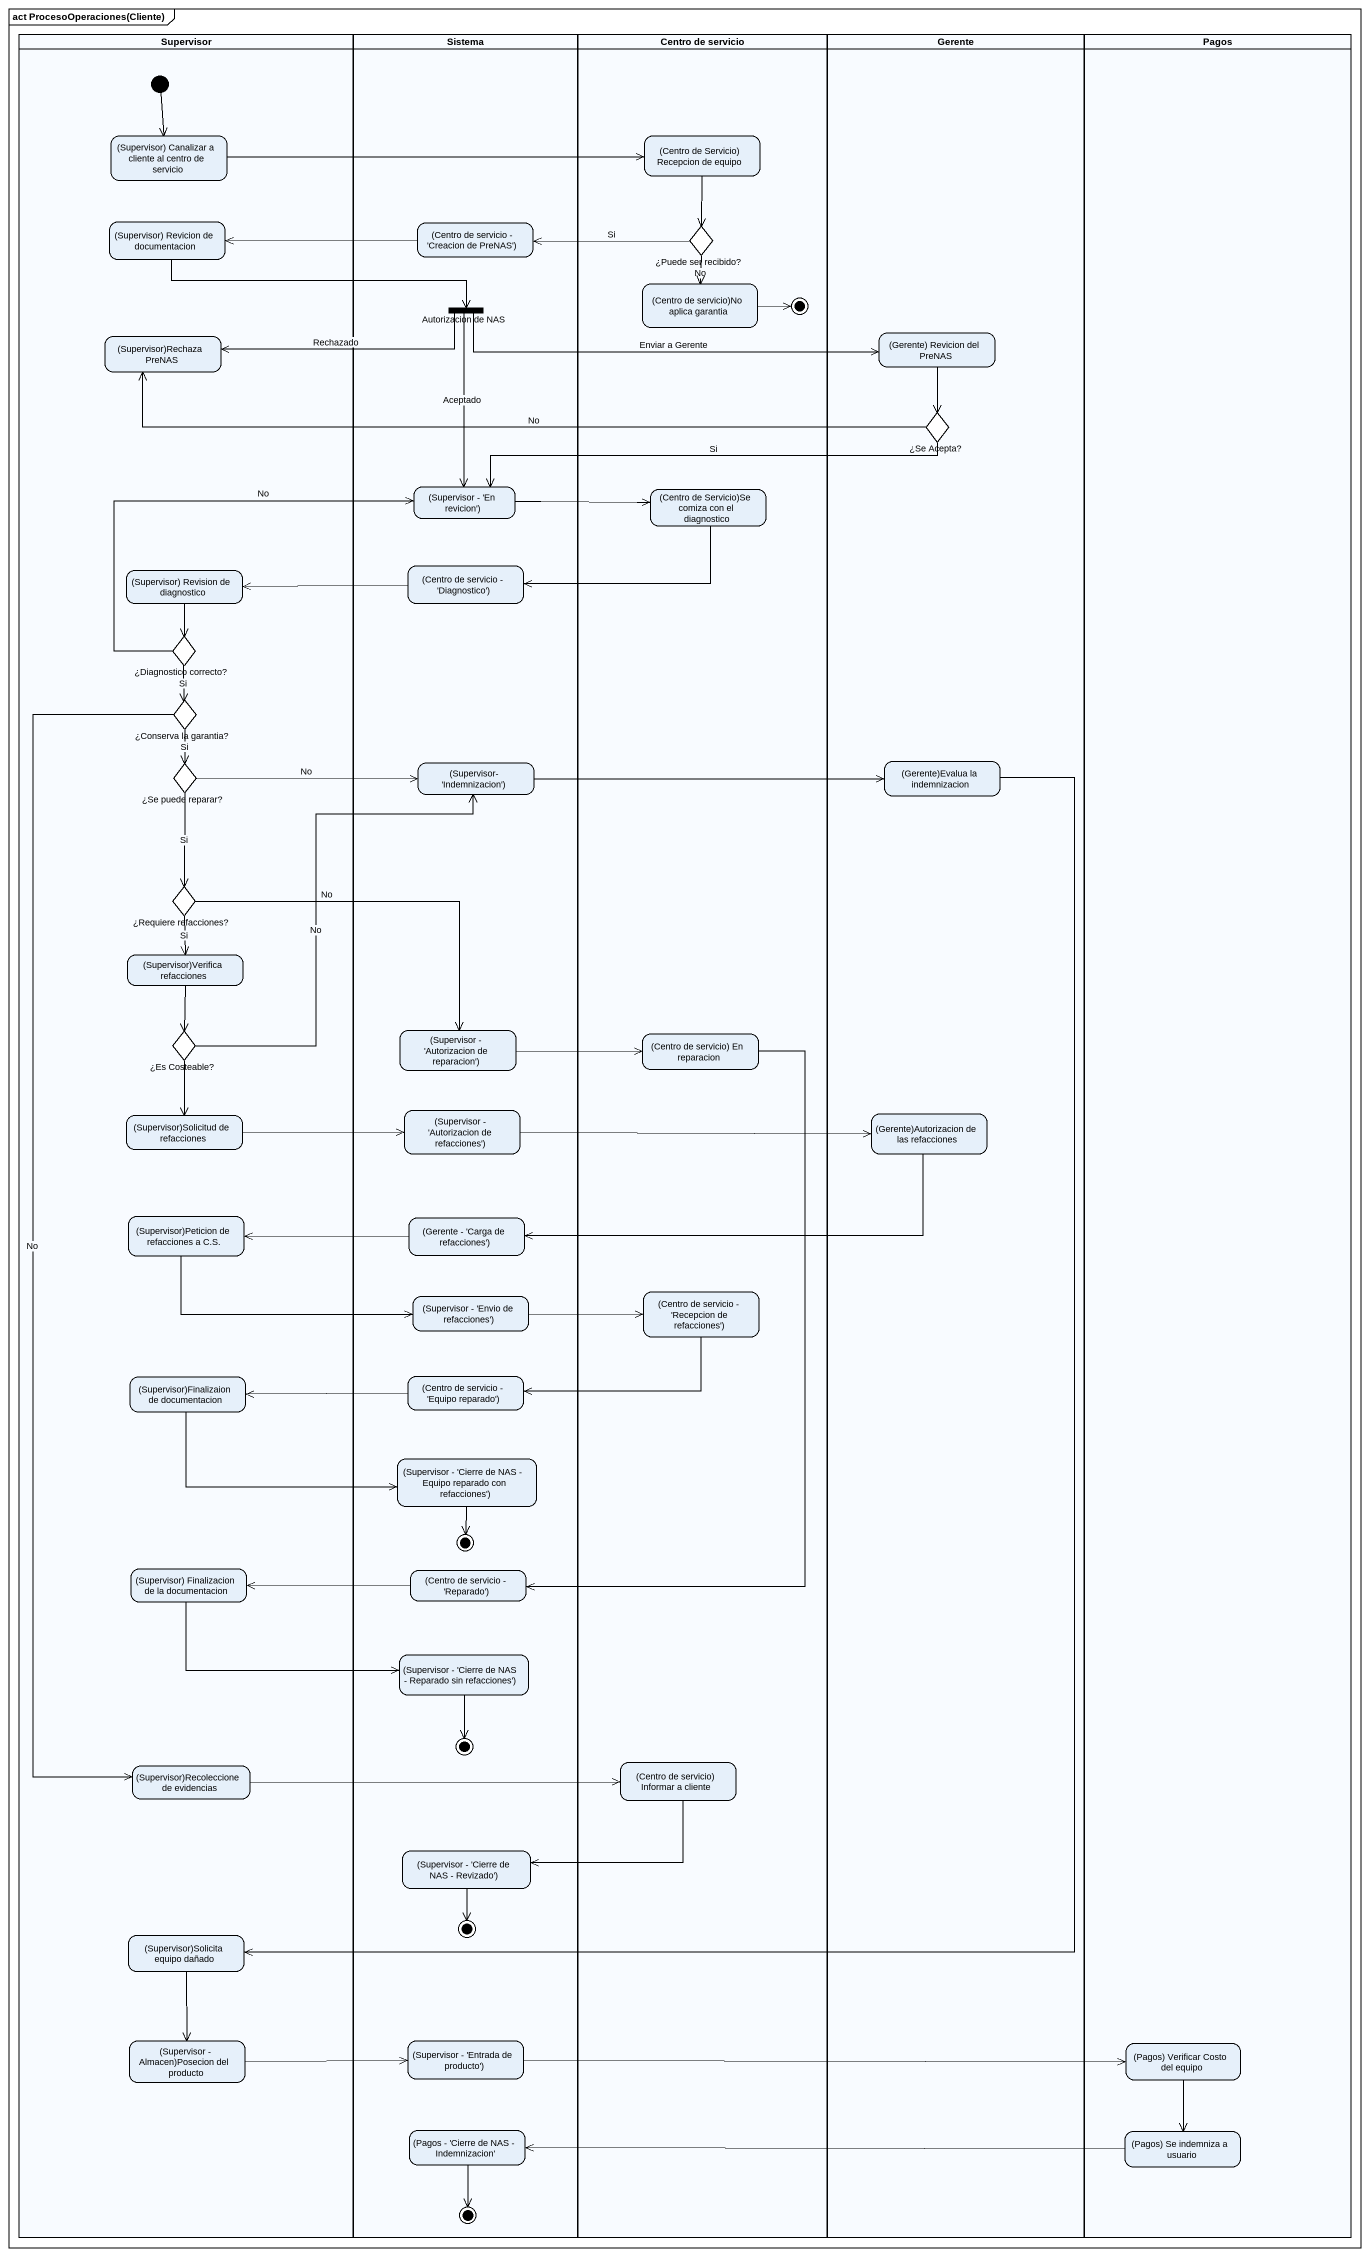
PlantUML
@startuml
mainframe act ProcesoOperaciones(Cliente)
hide empty description
state Supervisor <<partition>> {
  state "(Supervisor) Canalizar a cliente al centro de servicio" as Supervisor_Canalizar_a
  state "(Supervisor) Revicion de documentacion" as Supervisor_Revicion_de
  state "(Supervisor)Rechaza PreNAS" as Supervisor_Rechaza_PreNAS
  state "(Supervisor) Revision de diagnostico" as Supervisor_Revision_de
  state "¿Diagnostico correcto?" as Diagnostico_correcto <<choice>>
  state "¿Conserva la garantia?" as Conserva_la_garantia <<choice>>
  state "¿Se puede reparar?" as Se_puede_reparar <<choice>>
  state "¿Requiere refacciones?" as Requiere_refacciones <<choice>>
  state "(Supervisor)Verifica refacciones" as Supervisor_Verifica
  state "¿Es Costeable?" as Es_Costeable <<choice>>
  state "(Supervisor)Solicitud de refacciones" as Supervisor_Solicitud_de
  state "(Supervisor)Peticion de refacciones a C.S." as Supervisor_Peticion_de
  state "(Supervisor)Finalizaion de documentacion" as Supervisor_Finalizaion_de
  state "(Supervisor) Finalizacion de la documentacion" as Supervisor_Finalizacion_de
  state "(Supervisor)Recoleccione de evidencias" as Supervisor_Recoleccione_de
  state "(Supervisor)Solicita equipo dañado" as Supervisor_Solicita_equipo
  state "(Supervisor - Almacen)Posecion del producto" as Supervisor_Almacen_Posecion
  [*] --> Supervisor_Canalizar_a
}
state Sistema <<partition>> {
  state "(Centro de servicio - 'Creacion de PreNAS')" as Centro_de_servicio_Creacion
  state "Autorizacion de NAS" as Autorizacion_de_NAS <<fork>>
  state "(Supervisor - 'En revicion')" as Supervisor_En_revicion
  state "(Centro de servicio - 'Diagnostico')" as Centro_de_servicio_2
  state "(Supervisor- 'Indemnizacion')" as Supervisor_Indemnizacion
  state "(Supervisor - 'Autorizacion de reparacion')" as Supervisor_Autorizacion_de
  state "(Supervisor - 'Autorizacion de refacciones')" as Supervisor_Autorizacion_de_2
  state "(Gerente - 'Carga de refacciones')" as Gerente_Carga_de_refacciones
  state "(Supervisor - 'Envio de refacciones')" as Supervisor_Envio_de
  state "(Centro de servicio - 'Equipo reparado')" as Centro_de_servicio_Equipo
  state "(Supervisor - 'Cierre de NAS - Equipo reparado con refacciones')" as Supervisor_Cierre_de_NAS
  state "(Centro de servicio - 'Reparado')" as Centro_de_servicio_Reparado
  state final2 <<end>>
  state "(Supervisor - 'Cierre de NAS - Reparado sin refacciones')" as Supervisor_Cierre_de_NAS_2
  state final3 <<end>>
  state "(Supervisor - 'Cierre de NAS - Revizado')" as Supervisor_Cierre_de_NAS_3
  state final4 <<end>>
  state "(Supervisor - 'Entrada de producto')" as Supervisor_Entrada_de
  state "(Pagos - 'Cierre de NAS - Indemnizacion'" as Pagos_Cierre_de_NAS
  state final5 <<end>>
}
state "Centro de servicio" as Centro_de_servicio <<partition>> {
  state "(Centro de Servicio) Recepcion de equipo" as Centro_de_Servicio
  state "¿Puede ser recibido?" as Puede_ser_recibido <<choice>>
  state "(Centro de servicio)No aplica garantia" as Centro_de_servicio_No
  state "(Centro de Servicio)Se comiza con el diagnostico" as Centro_de_Servicio_Se
  state "(Centro de servicio) En reparacion" as Centro_de_servicio_En
  state "(Centro de servicio - 'Recepcion de refacciones')" as Centro_de_servicio_3
  state "(Centro de servicio) Informar a cliente" as Centro_de_servicio_Informar
  Centro_de_servicio_No -right-> [*]
}
state Gerente <<partition>> {
  state "(Gerente) Revicion del PreNAS" as Gerente_Revicion_del_PreNAS
  state "¿Se Acepta?" as Se_Acepta <<choice>>
  state "(Gerente)Evalua la indemnizacion" as Gerente_Evalua_la
  state "(Gerente)Autorizacion de las refacciones" as Gerente_Autorizacion_de_las
}
state Pagos <<partition>> {
  state "(Pagos) Verificar Costo del equipo" as Pagos_Verificar_Costo_del
  state "(Pagos) Se indemniza a usuario" as Pagos_Se_indemniza_a_usuario
}
Supervisor_Canalizar_a -right-> Centro_de_Servicio
Centro_de_Servicio --> Puede_ser_recibido
Supervisor_Revicion_de -right-> Autorizacion_de_NAS
Centro_de_servicio_Creacion -left-> Supervisor_Revicion_de
Puede_ser_recibido -left-> Centro_de_servicio_Creacion : Si
Puede_ser_recibido --> Centro_de_servicio_No : No
Autorizacion_de_NAS -left-> Supervisor_Rechaza_PreNAS : Rechazado
Autorizacion_de_NAS -right-> Gerente_Revicion_del_PreNAS : Enviar a Gerente
Autorizacion_de_NAS --> Supervisor_En_revicion : Aceptado
Gerente_Revicion_del_PreNAS --> Se_Acepta
Se_Acepta -left-> Supervisor_Rechaza_PreNAS : No
Se_Acepta -left-> Supervisor_En_revicion : Si
Supervisor_En_revicion -right-> Centro_de_Servicio_Se
Centro_de_Servicio_Se -left-> Centro_de_servicio_2
Supervisor_Revision_de --> Diagnostico_correcto
Centro_de_servicio_2 -left-> Supervisor_Revision_de
Diagnostico_correcto -right-> Supervisor_En_revicion : No
Diagnostico_correcto --> Conserva_la_garantia : Si
Conserva_la_garantia --> Se_puede_reparar : Si
Conserva_la_garantia --> Supervisor_Recoleccione_de : No
Se_puede_reparar -right-> Supervisor_Indemnizacion : No
Se_puede_reparar --> Requiere_refacciones : Si
Supervisor_Indemnizacion -right-> Gerente_Evalua_la
Gerente_Evalua_la --> Supervisor_Solicita_equipo
Requiere_refacciones --> Supervisor_Verifica : Si
Requiere_refacciones -right-> Supervisor_Autorizacion_de : No
Supervisor_Verifica --> Es_Costeable
Es_Costeable -up-> Supervisor_Indemnizacion : No
Es_Costeable --> Supervisor_Solicitud_de
Supervisor_Autorizacion_de -right-> Centro_de_servicio_En
Centro_de_servicio_En --> Centro_de_servicio_Reparado
Supervisor_Solicitud_de -right-> Supervisor_Autorizacion_de_2
Supervisor_Autorizacion_de_2 -right-> Gerente_Autorizacion_de_las
Gerente_Autorizacion_de_las -left-> Gerente_Carga_de_refacciones
Supervisor_Peticion_de -right-> Supervisor_Envio_de
Gerente_Carga_de_refacciones -left-> Supervisor_Peticion_de
Supervisor_Envio_de -right-> Centro_de_servicio_3
Centro_de_servicio_3 -left-> Centro_de_servicio_Equipo
Supervisor_Finalizaion_de -right-> Supervisor_Cierre_de_NAS
Centro_de_servicio_Equipo -left-> Supervisor_Finalizaion_de
Supervisor_Cierre_de_NAS --> final2
Supervisor_Finalizacion_de -right-> Supervisor_Cierre_de_NAS_2
Centro_de_servicio_Reparado -left-> Supervisor_Finalizacion_de
Supervisor_Cierre_de_NAS_2 --> final3
Centro_de_servicio_Informar -left-> Supervisor_Cierre_de_NAS_3
Supervisor_Recoleccione_de -right-> Centro_de_servicio_Informar
Supervisor_Cierre_de_NAS_3 --> final4
Supervisor_Solicita_equipo --> Supervisor_Almacen_Posecion
Supervisor_Almacen_Posecion -right-> Supervisor_Entrada_de
Supervisor_Entrada_de -right-> Pagos_Verificar_Costo_del
Pagos_Verificar_Costo_del --> Pagos_Se_indemniza_a_usuario
Pagos_Cierre_de_NAS --> final5
Pagos_Se_indemniza_a_usuario -left-> Pagos_Cierre_de_NAS
@enduml
